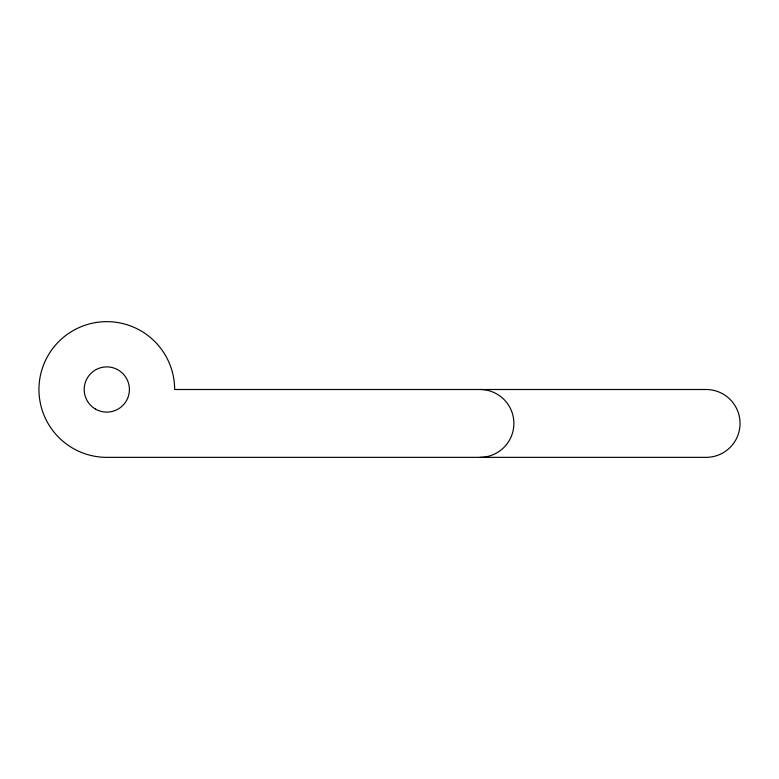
<?xml version="1.0" encoding="UTF-8"?>
<svg xmlns="http://www.w3.org/2000/svg" width="779" height="779" viewBox="0 0 779 779"><rect width="100%" height="100%" fill="white"/><g stroke="black" fill="none" stroke-linecap="round" stroke-linejoin="round"><path stroke-width="1.17" d="M479.961 389.5A33.925 33.925 0 0 1 513.887 423.425A33.925 33.925 0 0 1 479.961 457.351M706.125 389.5L174.642 389.5A67.851 67.851 0 0 0 106.801 321.649A67.851 67.851 0 0 0 38.95 389.5A67.851 67.851 0 0 0 106.801 457.351L706.125 457.351A33.925 33.925 0 0 0 740.05 423.425A33.925 33.925 0 0 0 706.125 389.5M95.486 409.082A22.62 22.62 0 0 0 129.411 389.5A22.62 22.62 0 0 0 95.486 369.918A22.62 22.62 0 0 0 95.486 409.082"/></g></svg>
